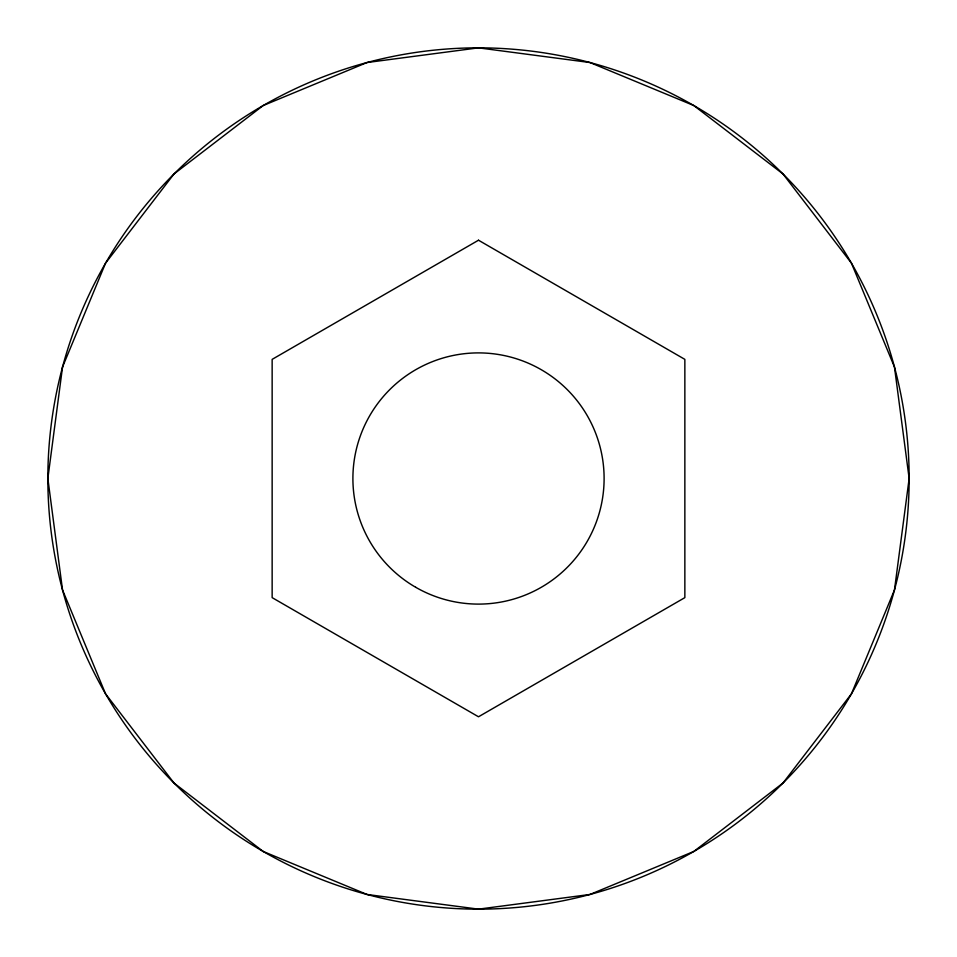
<?xml version="1.0" encoding="UTF-8"?>
<svg xmlns="http://www.w3.org/2000/svg" width="957" height="957" viewBox="0 0 957 957"><rect width="100%" height="100%" fill="white"/><g stroke="black" fill="none" stroke-linecap="round" stroke-linejoin="round"><path stroke-width="1.44" d="M62.528 367.045L47.85 478.5L62.528 589.955L105.545 693.825L173.983 783.017L263.175 851.455L367.045 894.472L478.5 909.15L589.955 894.472L693.825 851.455L783.017 783.017L851.455 693.825L894.472 589.955L909.15 478.5L894.472 367.045L851.455 263.175L783.017 173.983L693.825 105.545L589.955 62.528L478.5 47.85L367.045 62.528L263.175 105.545L173.983 173.983L105.545 263.175L62.528 367.045M478.5 240.219L272.147 359.365L272.147 597.635L478.5 716.781L684.853 597.635L684.853 359.365L478.5 240.219M263.175 851.455A430.65 430.65 0 0 0 909.15 478.5A430.65 430.65 0 0 0 263.175 105.545A430.65 430.65 0 0 0 263.175 851.455M415.697 587.275A125.606 125.606 0 0 0 604.106 478.5A125.606 125.606 0 0 0 415.697 369.725A125.606 125.606 0 0 0 415.697 587.275"/></g></svg>
